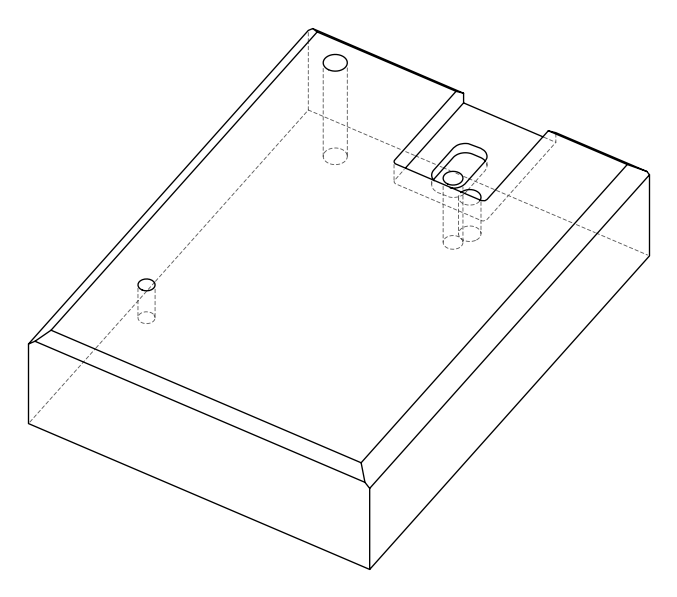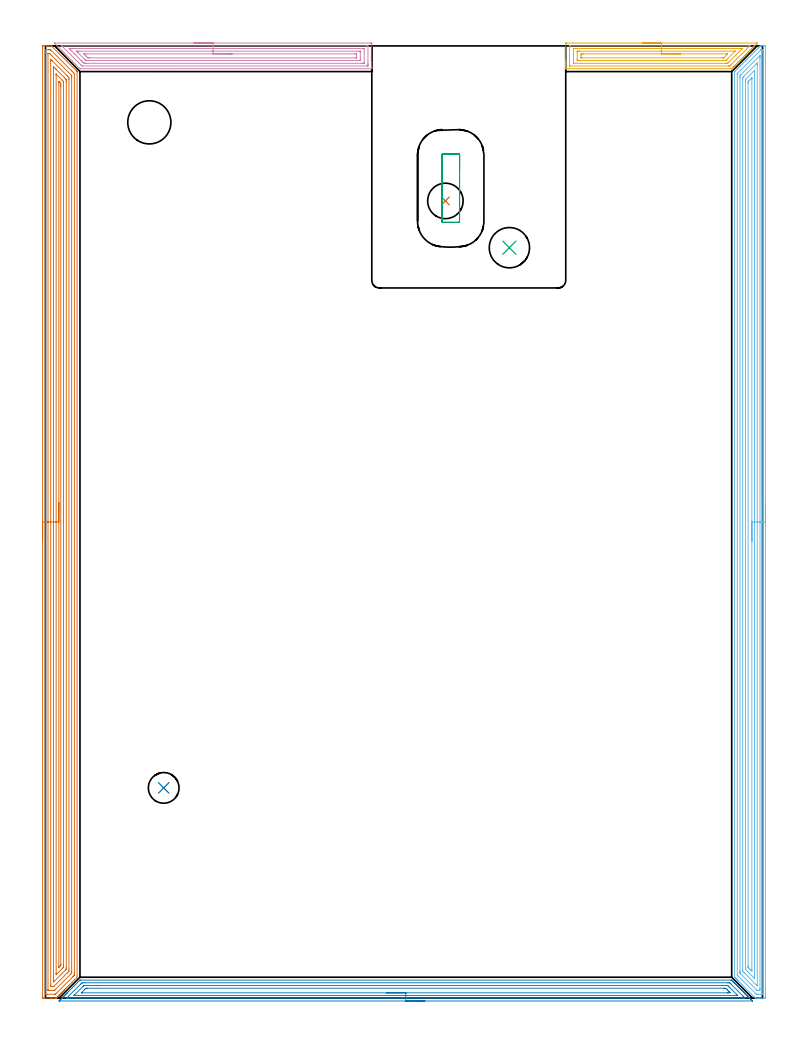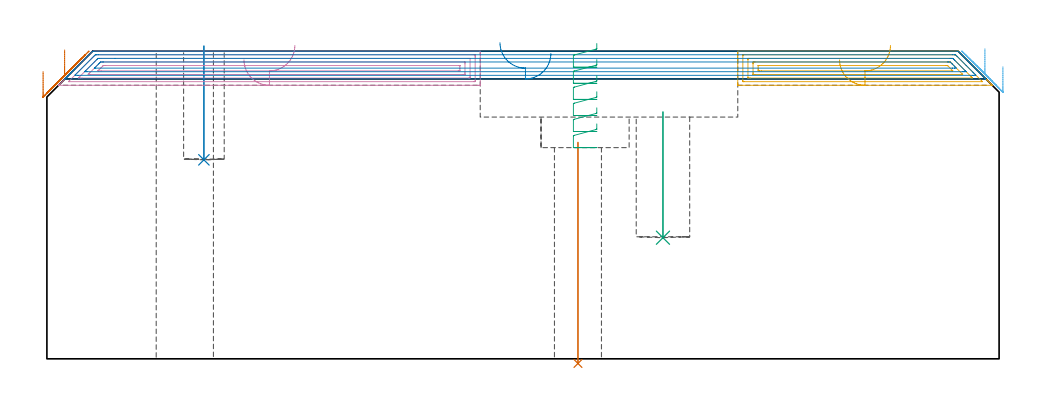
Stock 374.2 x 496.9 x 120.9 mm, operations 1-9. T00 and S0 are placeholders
(PLAN: 15 operations, 10 tool changes, 229 min)
(1 INDEXABLE_INSERT_DRILL_THROUGH_HOLE_FROM_SOLID | STEP1HOLE_1 | NXT0302_008 | 0.36 min | 32420 mm3)
(2 INDEXABLE_INSERT_DRILL_BLIND_HOLE_FROM_SOLID | STEP1POCKET | NXT0302_003 | 0.18 min | 8522 mm3)
(3 INDEXABLE_INSERT_DRILL_BLIND_HOLE_FROM_SOLID_1 | STEP1POCKET_1 | NXT0302_013 | 0.2 min | 25256 mm3)
(4 AREA_MILL | FG_CHAMFER_SURFACE | UGT0205_001 | 6.65 min | 15850 mm3)
(5 AREA_MILL_1 | FG_CHAMFER_SURFACE_1 | UGT0205_001 | 4.02 min | 9820 mm3)
(6 AREA_MILL_2 | FG_CHAMFER_SURFACE_2 | UGT0205_001 | 23.71 min | 63372 mm3)
(7 AREA_MILL_3 | FG_CHAMFER_SURFACE_3 | UGT0205_001 | 27.61 min | 79348 mm3)
(8 AREA_MILL_4 | FG_CHAMFER_SURFACE_4 | UGT0205_001 | 11.51 min | 20636 mm3)
(9 MILL_RECTANGULAR_POCKET | POCKET_RECTANGULAR_STRAIGHT | UGT0201_109 | Follow Part, ap 6.35, ae 75% | 1.96 min | 64312 mm3)
(10 MILL_SLOT | SLOT_PARTIAL_RECTANGULAR | NXT0201_008 | Follow Part, ap 1.5, ae 75% | 151.02 min | 269830 mm3)
(11 SPOT_DRILL | STEP1HOLE | NXT0321_9005460120000 | 0.05 min | 179 mm3)
(12 DRILL_BLIND_HOLE_INTO_CENTER | STEP1HOLE | NXT0301_067 | 0.07 min | 819 mm3)
(13 GUN_DRILL_THROUGH_HOLE | STEP1HOLE | UGT0307_006 | 0.58 min | 6784 mm3)
(14 DRILL_TO_ENLARGE_THROUGH_HOLE | STEP1HOLE | NXT0301_104 | 0.51 min | 10765 mm3)
(15 DRILL_TO_ENLARGE_THROUGH_HOLE_1 | STEP1HOLE | UGT0301_054 | 0.53 min | 29435 mm3)
(TOOL NXT0302_008 | Index. Insert Drill 18.5mm [880-D1850L25-05] | D18.5 PA176 FL93 Z2)
(TOOL NXT0302_003 | Index. Insert Drill 16mm [880-D1600L20-05] | D16 PA176 FL80 Z2)
(TOOL NXT0302_013 | Index. Insert Drill 21mm [880-D2100L25-05] | D21 PA176 FL105 Z2)
(TOOL UGT0205_001 | Chamfer Mill 20 x 3 x 45 deg. | D20 FL50 Z2)
(TOOL UGT0201_109 | End Mill 25.4 mm | D25.4 FL25 Z2)
(TOOL NXT0201_008 | ENDMILL 6mm [2P460-0600-NA 1630] | D6 FL26 Z6)
(TOOL NXT0321_9005460120000 | NC Spot Drill, 142deg, 12mm, Carbide, Uncoated | D12 PA142 FL30 Z2)
(TOOL NXT0301_067 | Carbide Drill 9.6mm [860.1-0960-029A1-MM 2214] | D9.6 PA140 FL47 Z2)
(TOOL UGT0307_006 | Gun Drill 9 mm | D9 PA130 FL24 Z1)
(TOOL NXT0301_104 | Carbide Drill 14mm [860.1-1400-112A1-MM 2214] | D14 PA140 FL123 Z2)
(TOOL UGT0301_054 | Twist Drill 22.5 mm | D22.5 PA118 FL155 Z2)
(OP 1 INDEXABLE_INSERT_DRILL_THROUGH_HOLE_FROM_SOLID)
G17 G21 G94 G90
T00 M6
G54
G17 G0 G90 X208.7 Y416. S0 M3
G43 Z130.9 H1
G94 G81 G98 Z-1.823 F250. R85.
G80
M5
M2
(OP 2 INDEXABLE_INSERT_DRILL_BLIND_HOLE_FROM_SOLID)
G17 G21 G94 G90
T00 M6
G54
G17 G0 G90 X61.7 Y109.7 S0 M3
G43 Z130.9 H1
G94 G81 G98 Z78.2 F250. R122.9
G80
M5
M2
(OP 3 INDEXABLE_INSERT_DRILL_BLIND_HOLE_FROM_SOLID_1)
G17 G21 G94 G90
T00 M6
G54
G17 G0 G90 X242.1 Y391.6 S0 M3
G43 Z130.9 H1
G94 G81 G98 Z47.6 F250. R97.
G80
M5
M2
(OP 4 AREA_MILL)
G17 G21 G94 G90
T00 M6
G54
G17 G0 G90 X77.45 Y498.4 S1061 M3
G43 Z130.9 H0
Z117.5
G94 G1 X77.488 Z116.628 F250.
X77.602 Z115.764
X77.791 Z114.912
X78.053 Z114.08
X78.387 Z113.274
X78.79 Z112.5
X79.259 Z111.764
X79.79 Z111.072
X80.379 Z110.429
X81.022 Z109.84
X81.714 Z109.309
X82.45 Z108.84
X83.224 Z108.437
X84.03 Z108.103
X84.862 Z107.841
X85.714 Z107.652
X86.579 Z107.538
X87.45 Z107.5
X169.676
X170.066 Y498.396 Z107.503
X170.29 Y498.392 Z107.506
X170.3 Y498.164 Z107.734
Y488.159 Z117.735
Y486.739 Z119.157
Y486.389 Z119.506
Y485.688 Z120.212
Y485.399 Z120.501
Y485.024 Z120.867
X170.292 Y485.003 Z120.888
X170.124 Y485. Z120.9
X18.183
X18.005 Y485.004 Z120.889
X17.975 Y485.028 Z120.866
X17.81 Y485.189 Z120.709
X14.162 Y488.838 Z117.062
X4.777 Y498.223 Z107.675
X4.667 Y498.339 Z107.559
X4.619 Y498.392 Z107.505
X4.747 Y498.399 Z107.501
X4.777 Y498.4 Z107.5
X87.45
Y496.986 Z108.914
X167.889 Y496.985 Z108.915
X167.915
X168.29 Y496.971 Z108.929
X168.294 Y496.856 Z109.044
X168.299 Y496.605 Z109.295
X168.3 Y487.752 Z118.148
X168.299 Y487.274 Z118.626
X168.298 Y486.869 Z119.031
X168.29 Y486.46 Z119.44
X168.286 Y486.42 Z119.48
X168.267 Y486.419 Z119.481
X168.214 Y486.416 Z119.484
X168.106 Y486.415 Z119.485
X167.889 Y486.414 Z119.486
X19.498 Y486.415 Z119.485
X19.07 Y486.421 Z119.479
X18.63 Y486.831 Z119.069
X18.179 Y487.274 Z118.626
X17.737 Y487.713 Z118.187
X17.29 Y488.159 Z117.741
X8.799 Y496.651 Z109.249
X8.588 Y496.866 Z109.034
X8.51 Y496.948 Z108.952
X8.485 Y496.976 Z108.924
X8.51 Y496.979 Z108.921
X8.605 Y496.982 Z108.918
X8.799 Y496.985 Z108.915
X8.825 Y496.986 Z108.914
X87.45
Y495.572 Z110.328
X165.768 Y495.571 Z110.329
X166.101 Y495.569 Z110.331
X166.212 Y495.566 Z110.334
X166.29 Y495.562 Z110.338
X166.294 Y495.438 Z110.462
X166.298 Y495.241 Z110.659
X166.3 Y495.044 Z110.856
X166.299 Y487.963 Z117.937
X166.295 Y487.897 Z118.003
X166.29 Y487.846 Z118.054
X166.282 Y487.835 Z118.065
X166.267 Y487.834 Z118.066
X166.101 Y487.831 Z118.069
X165.541 Y487.829 Z118.071
X165.207
X21.312
X20.751 Y487.83 Z118.07
X20.418 Y487.832 Z118.068
X20.089 Y487.835 Z118.065
X19.748 Y488.159 Z117.741
X19.524 Y488.377 Z117.523
X18.855 Y489.044 Z116.856
X18.63 Y489.269 Z116.631
X15.314 Y492.585 Z113.315
X13.268 Y494.631 Z111.269
X12.661 Y495.241 Z110.659
X12.374 Y495.534 Z110.366
X12.355 Y495.565 Z110.335
X12.374 Y495.566 Z110.334
X12.935 Y495.57 Z110.33
X13.268 Y495.571 Z110.329
X13.828
X87.45 Y495.572 Z110.328
Y494.157 Z111.743
X163.62
X164.183 Y494.156 Z111.744
X164.24 Y494.154 Z111.746
X164.279 Y494.151 Z111.749
X164.29 Y494.145 Z111.755
X164.293 Y494.122 Z111.778
X164.298 Y493.909 Z111.991
X164.3 Y493.484 Z112.416
Y489.943 Z115.957
X164.297 Y489.494 Z116.406
X164.292 Y489.276 Z116.624
X164.29 Y489.254 Z116.646
X164.271 Y489.25 Z116.65
X164.212 Y489.246 Z116.654
X164.113 Y489.243 Z116.657
X22.005
X21.312 Y489.247 Z116.653
X21.104 Y489.25 Z116.65
X20.813 Y489.538 Z116.362
X20.514 Y489.834 Z116.066
X16.843 Y493.506 Z112.394
X16.447 Y493.905 Z111.995
X16.255 Y494.103 Z111.797
X16.215 Y494.146 Z111.754
X16.23 Y494.15 Z111.75
X16.288 Y494.153 Z111.747
X16.843 Y494.157 Z111.743
X17.043
X87.45
Y492.743 Z113.157
X161.632
X161.792 Y492.741 Z113.159
X162.11 Y492.736 Z113.164
X162.29 Y492.731 Z113.169
X162.294 Y492.679 Z113.221
X162.296 Y492.585 Z113.315
X162.3 Y491.924 Z113.976
Y491.7 Z114.2
Y490.815 Z115.085
X162.299 Y490.732 Z115.168
X162.298 Y490.691 Z115.209
X162.294 Y490.671 Z115.229
X162.292 Y490.666 Z115.234
X162.269 Y490.664 Z115.236
X161.951 Y490.659 Z115.241
X161.791 Y490.657 Z115.243
X23.099
X22.363 Y490.659 Z115.241
X22.205 Y490.662 Z115.238
X22.157 Y490.664 Z115.236
X22.101 Y490.709 Z115.191
X21.99 Y490.815 Z115.085
X21.312 Y491.487 Z114.413
X21.098 Y491.7 Z114.2
X20.418 Y492.38 Z113.52
X20.214 Y492.585 Z113.315
X20.147 Y492.654 Z113.246
X20.097 Y492.709 Z113.191
X20.075 Y492.735 Z113.165
X20.1 Y492.737 Z113.163
X20.26 Y492.741 Z113.159
X21.312 Y492.743 Z113.157
X87.45
X88.322 Z113.195
X89.187 Z113.309
X90.038 Z113.498
X90.87 Z113.76
X91.676 Z114.094
X92.45 Z114.497
X93.186 Z114.965
X93.878 Z115.496
X94.521 Z116.086
X95.111 Z116.729
X95.642 Z117.421
X96.11 Z118.157
X96.513 Z118.931
X96.847 Z119.737
X97.109 Z120.569
X97.298 Z121.42
X97.412 Z122.285
X97.45 Z123.157
G0 Z130.9
M5
M2
(OP 5 AREA_MILL_1)
G17 G21 G94 G90
T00 M6
G54
G17 G0 G90 X311.5 Y498.4 S1061 M3
G43 Z130.9 H0
Z117.5
G94 G1 X311.538 Z116.628 F250.
X311.652 Z115.764
X311.841 Z114.912
X312.103 Z114.08
X312.437 Z113.274
X312.84 Z112.5
X313.309 Z111.764
X313.84 Z111.072
X314.429 Z110.429
X315.072 Z109.84
X315.764 Z109.308
X316.5 Z108.84
X317.274 Z108.437
X318.08 Z108.103
X318.912 Z107.841
X319.764 Z107.652
X320.628 Z107.538
X321.5 Z107.5
X371.26
X371.484 Y498.396 Z107.503
X371.433 Y498.339 Z107.56
X371.219 Y498.119 Z107.781
X370.998 Y497.896 Z108.
X370.344 Y497.244 Z108.656
X370.113 Y497.011 Z108.885
X369.475 Y496.375 Z109.525
X369.438 Y496.338 Z109.562
X369.228 Y496.126 Z109.77
X368.605 Y495.505 Z110.395
X368.547 Y495.447 Z110.452
X368.343 Y495.241 Z110.655
X367.736 Y494.636 Z111.264
X367.657 Y494.556 Z111.342
X367.457 Y494.356 Z111.54
X366.866 Y493.766 Z112.134
X366.767 Y493.666 Z112.233
X366.572 Y493.47 Z112.426
X365.996 Y492.896 Z113.003
X365.876 Y492.775 Z113.123
X365.687 Y492.585 Z113.311
X365.127 Y492.027 Z113.873
X364.986 Y491.885 Z114.014
X364.802 Y491.7 Z114.196
X364.257 Y491.157 Z114.743
X363.917 Y490.815 Z115.081
X363.387 Y490.287 Z115.613
X363.031 Y489.93 Z115.967
X362.517 Y489.417 Z116.482
X362.146 Y489.044 Z116.852
X361.648 Y488.548 Z117.352
X361.261 Y488.159 Z117.737
X360.778 Y487.678 Z118.222
X360.376 Y487.274 Z118.622
X359.908 Y486.808 Z119.092
X359.491 Y486.389 Z119.508
X359.346 Y486.245 Z119.654
X359.054 Y485.954 Z119.946
X358.605 Y485.504 Z120.393
X358.102 Y485.002 Z120.897
X358.099
X358.087 Y485. Z120.9
X271.633
X271.509 Y485.003 Z120.888
X271.507 Y485.017 Z120.874
X271.5 Y485.3 Z120.599
Y486.031 Z119.868
Y486.746 Z119.153
Y487.274 Z118.622
Y487.538 Z118.359
Y488.159 Z117.738
Y488.423 Z117.474
Y489.044 Z116.85
Y489.464 Z116.431
Y497.586 Z108.311
X271.503 Y497.896 Z108.001
X271.508 Y498.391 Z107.506
X271.577 Y498.394 Z107.503
X272.078 Y498.4 Z107.5
X321.5
Y496.986 Z108.914
X367.386 Y496.985 Z108.915
X367.544 Y496.981 Z108.919
X367.61 Y496.979 Z108.921
X367.605 Y496.967 Z108.933
X367.584 Y496.941 Z108.959
X367.51 Y496.862 Z109.038
X367.436 Y496.786 Z109.114
X367.36 Y496.71 Z109.19
X357.565 Y486.915 Z118.985
X357.298 Y486.654 Z119.246
X357.085 Y486.447 Z119.453
X357.048 Y486.421 Z119.479
X356.998 Y486.419 Z119.481
X356.891 Y486.416 Z119.484
X356.674 Y486.414 Z119.486
X356.649
X273.833
X273.641 Y486.418 Z119.482
X273.545 Y486.421 Z119.479
X273.509 Y486.425 Z119.475
X273.507 Y486.455 Z119.445
X273.504 Y486.534 Z119.366
X273.5 Y486.745 Z119.155
X273.501 Y496.482 Z109.418
X273.506 Y496.839 Z109.061
X273.51 Y496.941 Z108.959
X273.517 Y496.98 Z108.92
X273.536 Y496.981 Z108.919
X273.643 Y496.983 Z108.917
X273.859 Y496.986 Z108.914
X273.884
X321.5
Y495.572 Z110.328
X362.908 Y495.571 Z110.329
X363.466
X363.573 Y495.569 Z110.331
X363.645 Y495.565 Z110.335
X363.746 Y495.556 Z110.344
X363.675 Y495.479 Z110.421
X363.618 Y495.42 Z110.48
X363.441 Y495.241 Z110.659
X363.175 Y494.975 Z110.925
X356.517 Y488.316 Z117.584
X356.358 Y488.159 Z117.741
X356.068 Y487.877 Z118.023
X356.026 Y487.838 Z118.062
X355.95 Y487.835 Z118.065
X355.784 Y487.832 Z118.068
X355.226 Y487.829 Z118.071
X354.893
X275.972
X275.64 Y487.831 Z118.069
X275.53 Y487.833 Z118.067
X275.518 Y487.835 Z118.065
X275.51 Y487.855 Z118.045
X275.505 Y487.928 Z117.972
X275.502 Y488.02 Z117.88
X275.5 Y488.159 Z117.741
Y488.298 Z117.602
X275.501 Y495.379 Z110.521
X275.507 Y495.519 Z110.381
X275.51 Y495.556 Z110.344
X275.52 Y495.565 Z110.335
X275.557 Y495.567 Z110.333
X275.64 Y495.569 Z110.331
X276.198 Y495.571 Z110.329
X276.53 Y495.572 Z110.328
X321.5
Y494.157 Z111.743
X359.545
X359.825 Y494.155 Z111.745
X359.868 Y494.153 Z111.747
X359.887 Y494.151 Z111.749
X359.886 Y494.146 Z111.754
X359.838 Y494.091 Z111.809
X359.78 Y494.03 Z111.87
X359.727 Y493.976 Z111.924
X355.681 Y489.93 Z115.97
X355.287 Y489.538 Z116.362
X355.153 Y489.408 Z116.492
X355.044 Y489.305 Z116.595
X354.975 Y489.25 Z116.65
X354.893 Y489.247 Z116.653
X354.692 Y489.245 Z116.655
X354.003 Y489.243 Z116.657
X353.803
X278.311
X278.111 Y489.244 Z116.656
X277.573 Y489.248 Z116.652
X277.516 Y489.249 Z116.651
X277.51 Y489.324 Z116.576
X277.505 Y489.499 Z116.401
X277.5 Y489.851 Z116.049
Y489.93 Z115.97
Y493.47 Z112.43
X277.501 Y493.874 Z112.026
X277.503 Y494.075 Z111.825
X277.506 Y494.125 Z111.775
X277.509 Y494.146 Z111.754
X277.524 Y494.15 Z111.75
X277.624 Y494.153 Z111.747
X278.311 Y494.157 Z111.743
X278.511
X321.5
Y492.743 Z113.157
X355.625
X355.784 Y492.741 Z113.159
X355.942 Y492.736 Z113.164
X356.022 Y492.732 Z113.168
X355.936 Y492.638 Z113.262
X355.886 Y492.585 Z113.315
X354.06 Y490.758 Z115.142
X354.003 Y490.705 Z115.195
X353.952 Y490.664 Z115.236
X353.911 Y490.661 Z115.239
X353.82 Y490.659 Z115.241
X353.637 Y490.657 Z115.243
X353.271
X279.933
X279.616 Y490.661 Z115.239
X279.527 Y490.664 Z115.236
X279.509 Y490.67 Z115.23
X279.506 Y490.68 Z115.22
X279.502 Y490.731 Z115.169
X279.5 Y491.7 Z114.2
X279.501 Y492.288 Z113.612
X279.506 Y492.585 Z113.315
X279.51 Y492.726 Z113.174
X279.775 Y492.737 Z113.163
X279.935 Y492.742 Z113.158
X280.092 Y492.743 Z113.157
X280.824
X321.5
X322.372 Z113.195
X323.237 Z113.309
X324.088 Z113.498
X324.92 Z113.76
X325.726 Z114.094
X326.5 Z114.497
X327.236 Z114.965
X327.928 Z115.496
X328.571 Z116.086
X329.161 Z116.729
X329.692 Z117.421
X330.16 Z118.157
X330.563 Z118.931
X330.897 Z119.737
X331.159 Z120.569
X331.348 Z121.42
X331.462 Z122.285
X331.5 Z123.157
G0 Z130.9
M5
M2
(OP 6 AREA_MILL_2)
G17 G21 G94 G90
T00 M6
G54
G17 G0 G90 X375.7 Y258.45 S1061 M3
G43 Z130.9 H0
Z114.8
G94 G1 Y258.412 Z113.928 F250.
Y258.298 Z113.064
Y258.109 Z112.212
Y257.847 Z111.38
Y257.513 Z110.574
Y257.11 Z109.8
Y256.642 Z109.064
Y256.11 Z108.372
Y255.521 Z107.729
Y254.878 Z107.14
Y254.186 Z106.609
Y253.45 Z106.14
Y252.676 Z105.737
Y251.87 Z105.403
Y251.038 Z105.141
Y250.187 Z104.952
Y249.322 Z104.838
Y248.45 Z104.8
Y0.986
X375.699 Y0.614 Z104.801
X375.693 Y0.099 Z104.803
X375.691 Y0.008 Z104.805
X375.182 Y0. Z105.313
X373.41 Z107.084
X372.857 Z107.639
X372.524 Z107.972
X371.971 Z108.525
X371.638 Z108.857
X370.544 Z109.955
X370.53 Y0.001 Z109.968
X370.507 Y0.005 Z109.991
X370.48 Y0.019 Z110.018
X370.309 Y0.19 Z110.188
X370.182 Y0.317 Z110.316
X369.927 Y0.573 Z110.573
X361.639 Y8.861 Z118.86
X361.594 Y8.904 Z118.903
X361.549 Y8.95 Z118.95
X361.346 Y9.154 Z119.153
X361.299 Y9.2 Z119.198
X361.252 Y9.248 Z119.247
X361.053 Y9.447 Z119.446
X361.004 Y9.495 Z119.493
X360.954 Y9.545 Z119.545
X360.759 Y9.74 Z119.739
X360.708 Y9.79 Z119.789
X360.656 Y9.843 Z119.843
X360.466 Y10.033 Z120.033
X360.413 Y10.086 Z120.084
X360.359 Y10.141 Z120.14
X360.173 Y10.326 Z120.326
X360.118 Y10.381 Z120.379
X360.06 Y10.439 Z120.437
X359.904 Y10.596 Z120.595
X359.681 Y10.821 Z120.817
X359.606 Y10.899 Z120.892
X359.6 Y11.332 Z120.9
Y483.336
X359.603 Y483.495 Z120.889
X359.633 Y483.536 Z120.861
X359.882 Y483.782 Z120.618
X359.937 Y483.837 Z120.563
X360.561 Y484.462 Z119.936
X360.803 Y484.703 Z119.697
X361.447 Y485.349 Z119.049
X361.668 Y485.568 Z118.832
X362.333 Y486.235 Z118.163
X362.535 Y486.435 Z117.965
X362.561 Y486.461 Z117.939
X363.219 Y487.121 Z117.277
X363.401 Y487.301 Z117.099
X363.454 Y487.354 Z117.046
X364.105 Y488.007 Z116.391
X364.267 Y488.167 Z116.233
X364.348 Y488.248 Z116.152
X364.991 Y488.893 Z115.506
X365.133 Y489.033 Z115.367
X365.241 Y489.141 Z115.259
X365.435 Y489.336 Z115.063
X365.537 Y489.438 Z114.96
X365.878 Y489.779 Z114.62
X365.999 Y489.899 Z114.501
X366.134 Y490.034 Z114.366
X366.321 Y490.222 Z114.177
X366.43 Y490.331 Z114.067
X367.027 Y490.927 Z113.473
X367.207 Y491.108 Z113.29
X367.323 Y491.225 Z113.174
X367.92 Y491.82 Z112.58
X368.093 Y491.994 Z112.404
X368.813 Y492.713 Z111.686
X368.979 Y492.881 Z111.518
X369.706 Y493.606 Z110.793
X369.865 Y493.767 Z110.631
X370.599 Y494.499 Z109.9
X370.752 Y494.653 Z109.745
X371.194 Y495.094 Z109.306
X371.492 Y495.392 Z109.007
X371.638 Y495.539 Z108.859
X372.06 Y495.96 Z108.439
X372.081 Y495.981 Z108.419
X372.385 Y496.285 Z108.114
X372.524 Y496.426 Z107.972
X372.982 Y496.881 Z107.518
X373.009 Y496.9 Z107.49
X373.41 Z107.089
X373.467 Z107.032
X374.296 Z106.199
X375.515 Z104.982
X375.691 Y496.898 Z104.805
X375.7 Y496.471 Z104.8
Y248.45
X374.286 Z106.214
Y2.411
X374.284 Y2.18 Z106.216
X374.282 Y2.07 Z106.218
X374.279 Y2.023 Z106.221
X374.205 Y2.01 Z106.295
X373.806 Y2.002 Z106.694
X372.035 Y2. Z108.465
X371.638 Y2.001 Z108.862
X371.146 Y2.003 Z109.354
X370.953 Y2.01 Z109.547
X370.752 Y2.203 Z109.748
X370.55 Y2.401 Z109.95
X361.618 Y11.332 Z118.882
X361.343 Y11.61 Z119.157
X361.158 Y11.8 Z119.342
X361.021 Y11.944 Z119.479
X361.014 Y12.225 Z119.486
Y481.996
X361.019 Y482.436 Z119.481
X361.021 Y482.46 Z119.479
X361.034 Y482.478 Z119.466
X361.066 Y482.514 Z119.434
X361.124 Y482.574 Z119.376
X361.22 Y482.671 Z119.28
X373.049 Y494.499 Z107.451
X373.232 Y494.679 Z107.268
X373.41 Y494.849 Z107.09
X373.461 Y494.89 Z107.039
X373.51 Y494.894 Z106.99
X373.623 Y494.898 Z106.877
X373.899 Y494.9 Z106.601
X374.15 Y494.898 Z106.35
X374.257 Y494.893 Z106.243
X374.275 Y494.89 Z106.225
X374.279 Y494.877 Z106.221
X374.283 Y494.827 Z106.217
X374.285 Y494.722 Z106.215
X374.286 Y248.45 Z106.214
X372.872 Z107.628
X372.871 Y5.08 Z107.629
X372.87 Y4.731 Z107.63
X372.866 Y4.187 Z107.634
X372.864 Y4.021 Z107.636
X372.703 Y4.007 Z107.797
X372.524 Y4.003 Z107.976
X371.823 Y4. Z108.677
X371.638 Y4.002 Z108.862
X371.453 Y4.007 Z109.047
X371.401 Y4.01 Z109.099
X371.375 Y4.032 Z109.125
X371.32 Y4.082 Z109.18
X371.213 Y4.187 Z109.287
X362.776 Y12.624 Z117.724
X362.531 Y12.872 Z117.969
X362.471 Y12.936 Z118.029
X362.443 Y12.968 Z118.057
X362.435 Y13.003 Z118.065
X362.433 Y13.118 Z118.067
X362.43 Y13.467 Z118.07
X362.429 Y14.011 Z118.071
X362.428 Y14.361 Z118.072
X362.429 Y480.21 Z118.071
X362.431 Y480.558 Z118.069
X362.436 Y481.103 Z118.064
X362.446 Y481.435 Z118.054
X362.776 Y481.774 Z117.724
X362.885 Y481.886 Z117.615
X372.821 Y491.82 Z107.679
X372.84 Y491.835 Z107.66
X372.853 Y491.843 Z107.647
X372.865 Y491.82 Z107.635
X372.869 Y491.61 Z107.631
X372.87 Y491.471 Z107.63
X372.871 Y490.927 Z107.629
X372.872 Y490.577 Z107.628
Y248.45
X371.457 Z109.043
Y6.612
X371.455 Y6.486 Z109.045
X371.452 Y6.423 Z109.048
X371.451 Y6.41 Z109.049
X371.432 Y6.427 Z109.068
X370.983 Y6.866 Z109.517
X364.731 Y13.118 Z115.769
X364.548 Y13.302 Z115.952
X363.85 Y14.011 Z116.65
X363.844 Y14.721 Z116.656
X363.843 Y14.904 Z116.657
Y479.317
X363.844 Y480.026 Z116.656
X363.846 Y480.21 Z116.654
X363.85 Y480.382 Z116.65
X363.96 Y480.501 Z116.54
X364.108 Y480.654 Z116.392
X364.548 Y481.1 Z115.952
X371.222 Y487.773 Z109.278
X371.294 Y487.843 Z109.206
X371.377 Y487.922 Z109.123
X371.443 Y487.983 Z109.057
X371.45 Y487.888 Z109.05
X371.456 Y487.538 Z109.045
X371.457 Y487.354 Z109.043
Y486.779
Y248.45
X370.043 Z110.457
X370.042 Y11.153 Z110.458
X370.038 Y10.439 Z110.462
X370.036 Y10.267 Z110.464
X369.865 Y10.433 Z110.635
X366.321 Y13.977 Z114.179
X365.435 Y14.866 Z115.065
X365.4 Y14.904 Z115.1
X365.264 Y15.076 Z115.236
X365.258 Y15.797 Z115.242
X365.257 Y15.976 Z115.243
Y478.423
X365.258 Y478.602 Z115.242
X365.264 Y479.317 Z115.236
X365.266 Y479.356 Z115.234
X365.291 Y479.386 Z115.209
X365.327 Y479.425 Z115.173
X365.435 Y479.536 Z115.065
X369.865 Y483.967 Z110.635
X369.958 Y484.057 Z110.542
X370.02 Y484.113 Z110.48
X370.036 Y484.126 Z110.464
X370.038 Y484.121 Z110.462
X370.04 Y484.08 Z110.46
X370.042 Y483.961 Z110.458
X370.043 Y248.45 Z110.457
X368.629 Z111.871
Y14.904
X368.627 Y14.366 Z111.873
X368.624 Y14.185 Z111.876
X368.622 Y14.137 Z111.878
X368.503 Y14.251 Z111.997
X368.34 Y14.41 Z112.16
X368.093 Y14.655 Z112.407
X367.843 Y14.904 Z112.657
X367.207 Y15.541 Z113.293
X366.953 Y15.797 Z113.547
X366.695 Y16.065 Z113.805
X366.678 Y16.104 Z113.822
X366.675 Y16.135 Z113.825
X366.672 Y16.202 Z113.828
X366.671 Y16.337 Z113.829
Y16.69
X366.672 Y477.53 Z113.828
X366.674 Y478.067 Z113.826
X366.678 Y478.246 Z113.822
X366.687 Y478.327 Z113.813
X366.775 Y478.423 Z113.725
X366.99 Y478.642 Z113.51
X367.207 Y478.859 Z113.293
X368.558 Y480.21 Z111.942
X368.581 Y480.23 Z111.919
X368.59 Y480.235 Z111.91
X368.622 Y480.245 Z111.878
X368.624 Y480.21 Z111.876
X368.627 Y479.94 Z111.873
X368.629 Y479.67 Z111.871
Y479.317
Y248.45
Y247.578 Z111.909
Y246.714 Z112.023
Y245.862 Z112.212
Y245.03 Z112.474
Y244.224 Z112.808
Y243.45 Z113.211
Y242.714 Z113.68
Y242.022 Z114.211
Y241.379 Z114.8
Y240.79 Z115.443
Y240.259 Z116.135
Y239.79 Z116.871
Y239.387 Z117.645
Y239.053 Z118.451
Y238.791 Z119.283
Y238.602 Z120.135
Y238.488 Z121.
Y238.45 Z121.871
G0 Z130.9
M5
M2
(OP 7 AREA_MILL_3)
G17 G21 G94 G90
T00 M6
G54
G17 G0 G90 X-1.5 Y238.45 S1061 M3
G43 Z130.9 H0
Z112.9
G94 G1 Y238.488 Z112.028 F250.
Y238.602 Z111.164
Y238.791 Z110.312
Y239.053 Z109.48
Y239.387 Z108.674
Y239.79 Z107.9
Y240.258 Z107.164
Y240.79 Z106.472
Y241.379 Z105.829
Y242.022 Z105.24
Y242.714 Z104.708
Y243.45 Z104.24
Y244.224 Z103.837
Y245.03 Z103.503
Y245.862 Z103.241
Y246.714 Z103.052
Y247.578 Z102.938
Y248.45 Z102.9
Y495.951
X-1.499 Y496.285 Z102.901
X-1.493 Y496.837 Z102.903
X-1.491 Y496.892 Z102.905
X-0.944 Y496.9 Z103.451
X-0.667 Z103.728
X-0.056 Z104.339
X0.499 Z104.896
X0.833 Z105.229
X1.388 Z105.784
X1.722 Z106.117
X3.027 Z107.426
X3.056 Y496.899 Z107.454
X3.093 Y496.896 Z107.49
X3.117 Y496.881 Z107.515
X3.25 Y496.751 Z107.649
X16.016 Y483.984 Z120.416
X16.219 Y483.782 Z120.617
X16.389 Y483.614 Z120.783
X16.446 Y483.553 Z120.842
X16.497 Y483.495 Z120.889
X16.5 Y483.336 Z120.9
X16.501 Y10.9 Z120.899
X15.146 Y9.546 Z119.545
X13.806 Y8.206 Z118.205
X12.467 Y6.866 Z116.866
X11.574 Y5.973 Z115.973
X10.68 Y5.08 Z115.08
X9.787 Y4.187 Z114.186
X9.722 Y4.121 Z114.119
X9.658 Y4.057 Z114.057
X9.49 Y3.889 Z113.889
X9.426 Y3.824 Z113.822
X9.363 Y3.762 Z113.762
X9.192 Y3.592 Z113.591
X9.13 Y3.528 Z113.526
X9.068 Y3.467 Z113.467
X8.894 Y3.294 Z113.293
X8.833 Y3.232 Z113.23
X8.773 Y3.172 Z113.172
X8.597 Y2.996 Z112.996
X8.537 Y2.936 Z112.934
X8.478 Y2.878 Z112.877
X8.299 Y2.698 Z112.698
X8.241 Y2.639 Z112.637
X8.183 Y2.583 Z112.582
X8.001 Y2.401 Z112.4
X7.944 Y2.343 Z112.341
X7.888 Y2.288 Z112.287
X7.703 Y2.103 Z112.102
X7.648 Y2.047 Z112.045
X7.593 Y1.993 Z111.992
X7.406 Y1.805 Z111.805
X7.352 Y1.75 Z111.749
X7.298 Y1.698 Z111.697
X7.108 Y1.508 Z111.507
X7.056 Y1.454 Z111.452
X7.004 Y1.403 Z111.402
X6.81 Y1.21 Z111.209
X6.759 Y1.158 Z111.156
X6.709 Y1.108 Z111.108
X6.513 Y0.912 Z110.912
X6.463 Y0.862 Z110.86
X6.414 Y0.813 Z110.813
X6.215 Y0.615 Z110.614
X6.167 Y0.565 Z110.564
X6.026 Y0.426 Z110.425
X5.917 Y0.317 Z110.317
X5.722 Y0.121 Z110.12
X5.618 Y0.019 Z110.016
X5.593 Y0.001 Z109.989
X5.221 Y0. Z109.62
X4.389 Z108.784
X3.166 Z107.562
X2.611 Z107.005
X-0.944 Y0.001 Z103.452
X-1.171 Y0.003 Z103.226
X-1.491 Y0.008 Z102.906
X-1.493 Y0.063 Z102.904
X-1.498 Y0.615 Z102.902
X-1.5 Y1.173 Z102.9
Y248.45
X-0.086 Z104.314
Y493.606
X-0.085 Y494.499 Z104.315
X-0.084 Y494.528 Z104.316
X-0.056 Y494.89 Z104.344
X0.436 Y494.898 Z104.836
X1.722 Y494.9 Z106.122
X2.214 Y494.898 Z106.614
X2.611 Y494.89 Z107.011
X2.663 Y494.875 Z107.063
X2.719 Y494.826 Z107.119
X2.83 Y494.719 Z107.23
X13.768 Y483.782 Z118.168
X14.167 Y483.384 Z118.567
X14.659 Y482.889 Z119.059
X15.056 Y482.483 Z119.456
X15.084 Y481.996 Z119.484
X15.085 Y481.966 Z119.485
X15.086 Y13.118 Z119.486
X15.085 Y12.225 Z119.485
X15.083 Y12.197 Z119.483
X15.056 Y11.917 Z119.456
X14.767 Y11.621 Z119.167
X14.482 Y11.332 Z118.882
X14.324 Y11.174 Z118.724
X5.414 Y2.264 Z109.814
X5.278 Y2.131 Z109.678
X5.152 Y2.014 Z109.552
X5.033 Y2.008 Z109.433
X4.787 Y2.001 Z109.187
X0.833 Y2. Z105.233
X0.341 Y2.002 Z104.741
X-0.056 Y2.01 Z104.344
X-0.084 Y2.401 Z104.316
X-0.085 Y2.43 Z104.315
X-0.086 Y248.45 Z104.314
X1.328 Z105.728
X1.329 Y492.812 Z105.729
X1.33 Y492.861 Z105.73
X1.332 Y492.884 Z105.732
X1.334 Y492.889 Z105.734
X1.351 Y492.892 Z105.751
X1.538 Y492.898 Z105.938
X1.722 Y492.896 Z106.122
X1.908 Y492.89 Z106.308
X2.219 Y492.87 Z106.619
X2.384 Y492.713 Z106.784
X2.611 Y492.489 Z107.011
X3.281 Y491.82 Z107.681
X13.104 Y481.996 Z117.504
X13.278 Y481.82 Z117.678
X13.632 Y481.456 Z118.032
X13.665 Y481.406 Z118.065
X13.667 Y481.34 Z118.067
X13.67 Y481.235 Z118.07
X13.671 Y481.103 Z118.071
Y480.707
Y13.616
X13.669 Y13.118 Z118.069
X13.666 Y13.02 Z118.066
X13.664 Y12.975 Z118.064
X13.635 Y12.943 Z118.035
X13.546 Y12.849 Z117.946
X13.278 Y12.577 Z117.678
X13.102 Y12.401 Z117.502
X5.083 Y4.383 Z109.483
X4.885 Y4.187 Z109.285
X4.719 Y4.03 Z109.119
X4.566 Y4.009 Z108.966
X4.389 Y4.005 Z108.789
X3.686 Y4. Z108.086
X3.5 Z107.9
X1.908 Z106.308
X1.722 Y4.001 Z106.122
X1.536 Y4.005 Z105.936
X1.413 Y4.01 Z105.813
X1.335 Y4.017 Z105.735
X1.333 Y4.056 Z105.733
X1.331 Y4.187 Z105.731
X1.329 Y4.582 Z105.729
X1.328 Y248.45 Z105.728
X2.743 Z107.143
Y489.008
X2.744 Y489.141 Z107.144
X2.75 Y489.895 Z107.15
X3.5 Y489.152 Z107.9
X11.5 Y481.151 Z115.9
X11.547 Y481.103 Z115.947
X12.25 Y480.349 Z116.65
X12.252 Y480.21 Z116.652
X12.257 Y479.449 Z116.657
Y14.904
X12.253 Y14.148 Z116.653
X12.25 Y14.011 Z116.65
X11.435 Y13.183 Z115.835
X4.752 Y6.501 Z109.152
X4.389 Y6.14 Z108.789
X4.304 Y6.059 Z108.704
X4.251 Y6.011 Z108.651
X4.146 Y6.007 Z108.546
X3.931 Y6.003 Z108.331
X3.5 Y6. Z107.9
X3.473 Z107.873
X3.059 Y6.002 Z107.459
X2.852 Y6.006 Z107.252
X2.755 Y6.01 Z107.155
X2.75 Y6.078 Z107.15
X2.743 Y6.733 Z107.143
Y6.866
Y248.45
X4.157 Z108.557
Y484.908
X4.158 Y485.568 Z108.558
X4.16 Y485.798 Z108.56
X4.164 Y486.016 Z108.564
X4.389 Y485.803 Z108.789
X4.631 Y485.568 Z109.031
X5.278 Y484.924 Z109.678
X5.527 Y484.675 Z109.927
X9.992 Y480.21 Z114.392
X10.611 Y479.587 Z115.011
X10.744 Y479.448 Z115.144
X10.808 Y479.378 Z115.208
X10.836 Y479.345 Z115.236
X10.837 Y479.317 Z115.237
X10.841 Y479.086 Z115.241
X10.843 Y478.423 Z115.243
Y478.19
Y15.797
X10.842 Y15.565 Z115.242
X10.839 Y15.234 Z115.239
X10.836 Y15.071 Z115.236
X10.826 Y15.036 Z115.226
X10.792 Y14.998 Z115.192
X10.705 Y14.904 Z115.105
X4.454 Y8.652 Z108.854
X4.42 Y8.621 Z108.82
X4.389 Y8.596 Z108.789
X4.164 Y8.435 Z108.564
X4.16 Y8.652 Z108.56
X4.158 Y8.884 Z108.558
X4.157 Y9.546 Z108.557
Y9.779
Y248.45
X5.571 Z109.971
X5.572 Y481.996 Z109.972
X5.574 Y482.103 Z109.974
X5.576 Y482.155 Z109.976
X5.578 Y482.163 Z109.978
X5.59 Y482.152 Z109.99
X5.755 Y481.996 Z110.155
X8.436 Y479.317 Z112.836
X8.833 Y478.918 Z113.233
X9.325 Y478.423 Z113.725
X9.396 Y478.345 Z113.796
X9.422 Y478.307 Z113.822
X9.424 Y478.273 Z113.824
X9.426 Y478.124 Z113.826
X9.428 Y477.826 Z113.828
X9.429 Y477.53 Z113.829
X9.428 Y16.986 Z113.828
X9.427 Y16.69 Z113.827
X9.423 Y16.098 Z113.823
X9.144 Y15.797 Z113.544
X8.99 Y15.64 Z113.39
X8.833 Y15.481 Z113.233
X5.577 Y12.225 Z109.977
X5.575 Z109.975
X5.574 Y12.235 Z109.974
X5.571 Y12.823 Z109.971
Y13.118
Y248.45
X6.985 Z111.385
X6.986 Y477.813 Z111.386
X6.988 Y478.096 Z111.388
X6.992 Y478.283 Z111.392
X6.994 Y478.303 Z111.394
X6.995 Y478.304 Z111.395
X7.007 Y478.293 Z111.407
X7.056 Y478.247 Z111.456
X7.768 Y477.53 Z112.168
X7.944 Y477.346 Z112.344
X8.008 Y476.637 Z112.408
X8.011 Y476.571 Z112.411
X8.014 Y475.744 Z112.414
X8.015 Y475.674 Z112.415
X8.014 Y17.513 Z112.414
X8.013 Y17.442 Z112.413
X8.008 Y17.302 Z112.408
X7.998 Y17.107 Z112.398
X7.944 Y17.049 Z112.344
X7.768 Y16.867 Z112.168
X7.593 Y16.69 Z111.993
X7.323 Y16.421 Z111.723
X7.056 Y16.156 Z111.456
X7.016 Y16.119 Z111.416
X7. Y16.107 Z111.4
X6.992 Y16.197 Z111.392
X6.987 Y16.479 Z111.387
X6.986 Y16.62 Z111.386
X6.985 Y248.45 Z111.385
Y249.322 Z111.423
Y250.186 Z111.537
Y251.038 Z111.726
Y251.87 Z111.988
Y252.676 Z112.322
Y253.45 Z112.725
Y254.186 Z113.194
Y254.878 Z113.725
Y255.521 Z114.314
Y256.11 Z114.957
Y256.642 Z115.65
Y257.11 Z116.385
Y257.513 Z117.159
Y257.847 Z117.965
Y258.109 Z118.797
Y258.298 Z119.649
Y258.412 Z120.514
Y258.45 Z121.385
G0 Z130.9
M5
M2
(OP 8 AREA_MILL_4)
G17 G21 G94 G90
T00 M6
G54
G17 G0 G90 X198.05 Y-1.5 S1061 M3
G43 Z130.9 H0
Z120.
G94 G1 X198.012 Z119.128 F250.
X197.898 Z118.264
X197.709 Z117.412
X197.447 Z116.58
X197.113 Z115.774
X196.71 Z115.
X196.242 Z114.264
X195.711 Z113.572
X195.121 Z112.929
X194.478 Z112.34
X193.786 Z111.808
X193.05 Z111.34
X192.276 Z110.937
X191.47 Z110.603
X190.638 Z110.341
X189.787 Z110.152
X188.922 Z110.038
X188.05 Z110.
X7.335
X7.115 Y-1.496 Z110.001
X7.113 Y-1.495 Z110.003
X7.115 Y-1.484 Z110.014
X7.51 Y-1.09 Z110.41
X7.658 Y-0.94 Z110.556
X7.71 Y-0.89 Z110.609
X7.904 Y-0.696 Z110.803
X7.955 Y-0.644 Z110.853
X8.008 Y-0.592 Z110.907
X8.199 Y-0.401 Z111.098
X8.251 Y-0.348 Z111.149
X8.305 Y-0.294 Z111.205
X8.494 Y-0.105 Z111.394
X8.547 Y-0.051 Z111.446
X8.603 Y0.003 Z111.502
X8.789 Y0.19 Z111.689
X8.844 Y0.245 Z111.742
X8.9 Y0.301 Z111.8
X9.085 Y0.485 Z111.984
X9.14 Y0.541 Z112.038
X9.198 Y0.598 Z112.097
X9.38 Y0.78 Z112.279
X9.436 Y0.838 Z112.335
X9.496 Y0.896 Z112.395
X9.675 Y1.075 Z112.574
X9.733 Y1.134 Z112.631
X9.793 Y1.194 Z112.693
X9.97 Y1.371 Z112.87
X10.029 Y1.431 Z112.927
X10.091 Y1.491 Z112.99
X10.265 Y1.666 Z113.165
X10.325 Y1.727 Z113.224
X10.388 Y1.789 Z113.288
X10.561 Y1.961 Z113.46
X10.622 Y2.023 Z113.52
X10.686 Y2.086 Z113.585
X10.856 Y2.256 Z113.755
X10.918 Y2.32 Z113.816
X10.984 Y2.384 Z113.883
X11.151 Y2.551 Z114.05
X11.215 Y2.616 Z114.113
X11.281 Y2.682 Z114.181
X12.174 Y3.574 Z115.073
X13.067 Y4.467 Z115.966
X13.959 Y5.36 Z116.859
X14.852 Y6.253 Z117.752
X15.745 Y7.145 Z118.645
X16.638 Y8.038 Z119.537
X17.884 Y9.285 Z120.783
X17.911 Y9.312 Z120.808
X18.005 Y9.4 Z120.885
X18.423 Z120.9
X357.677
X358.104 Y9.393 Z120.892
X358.162 Y9.338 Z120.837
X358.216 Y9.285 Z120.783
X358.661 Y8.84 Z120.337
X358.75 Y8.751 Z120.25
X358.867 Y8.633 Z120.132
X358.958 Y8.544 Z120.04
X359.045 Y8.456 Z119.955
X359.165 Y8.336 Z119.835
X359.254 Y8.248 Z119.744
X359.34 Y8.16 Z119.66
X359.462 Y8.038 Z119.537
X359.551 Y7.951 Z119.447
X359.635 Y7.865 Z119.365
X359.76 Y7.74 Z119.24
X359.847 Y7.655 Z119.151
X359.93 Y7.57 Z119.069
X360.058 Y7.443 Z118.942
X360.143 Y7.358 Z118.855
X360.226 Y7.275 Z118.774
X360.355 Y7.145 Z118.644
X360.44 Y7.062 Z118.558
X360.521 Y6.98 Z118.479
X360.653 Y6.848 Z118.347
X360.736 Y6.766 Z118.262
X360.816 Y6.684 Z118.184
X360.95 Y6.55 Z118.049
X361.033 Y6.469 Z117.965
X361.111 Y6.389 Z117.888
X361.248 Y6.252 Z117.752
X361.329 Y6.173 Z117.669
X361.407 Y6.094 Z117.593
X361.546 Y5.955 Z117.454
X361.625 Y5.877 Z117.373
X361.702 Y5.799 Z117.298
X361.843 Y5.657 Z117.156
X361.922 Y5.58 Z117.076
X361.997 Y5.504 Z117.003
X362.141 Y5.36 Z116.859
X362.218 Y5.284 Z116.78
X362.292 Y5.208 Z116.707
X362.438 Y5.062 Z116.561
X362.514 Y4.987 Z116.484
X362.587 Y4.913 Z116.412
X362.736 Y4.765 Z116.264
X362.811 Y4.691 Z116.187
X362.883 Y4.618 Z116.117
X363.034 Y4.467 Z115.966
X363.107 Y4.395 Z115.891
X363.178 Y4.323 Z115.822
X363.331 Y4.169 Z115.668
X363.404 Y4.098 Z115.595
X363.473 Y4.028 Z115.527
X363.629 Y3.872 Z115.371
X363.7 Y3.802 Z115.298
X363.768 Y3.732 Z115.231
X363.926 Y3.574 Z115.073
X363.996 Y3.505 Z115.002
X364.063 Y3.437 Z114.936
X364.224 Y3.277 Z114.776
X364.293 Y3.209 Z114.705
X364.359 Y3.142 Z114.641
X364.522 Y2.979 Z114.478
X364.589 Y2.913 Z114.409
X364.654 Y2.847 Z114.346
X364.819 Y2.681 Z114.18
X364.886 Y2.616 Z114.113
X364.949 Y2.552 Z114.051
X365.117 Y2.384 Z113.883
X365.182 Y2.32 Z113.816
X365.244 Y2.256 Z113.755
X365.414 Y2.086 Z113.585
X365.478 Y2.023 Z113.52
X365.539 Y1.961 Z113.46
X365.712 Y1.789 Z113.288
X365.775 Y1.727 Z113.224
X365.835 Y1.666 Z113.165
X366.009 Y1.491 Z112.99
X366.071 Y1.431 Z112.927
X366.13 Y1.371 Z112.87
X366.307 Y1.194 Z112.693
X366.367 Y1.134 Z112.631
X366.425 Y1.075 Z112.574
X366.605 Y0.896 Z112.395
X366.664 Y0.838 Z112.335
X366.72 Y0.78 Z112.279
X366.902 Y0.598 Z112.097
X366.96 Y0.541 Z112.038
X367.016 Y0.485 Z111.984
X367.2 Y0.301 Z111.8
X367.257 Y0.245 Z111.742
X367.311 Y0.19 Z111.689
X367.497 Y0.003 Z111.502
X367.553 Y-0.051 Z111.446
X367.606 Y-0.105 Z111.394
X367.795 Y-0.294 Z111.205
X367.849 Y-0.348 Z111.149
X367.901 Y-0.401 Z111.098
X368.093 Y-0.592 Z110.907
X368.146 Y-0.644 Z110.853
X368.196 Y-0.696 Z110.803
X368.39 Y-0.89 Z110.609
X368.442 Y-0.94 Z110.556
X368.59 Y-1.089 Z110.41
X368.688 Y-1.188 Z110.312
X368.886 Y-1.385 Z110.113
X368.985 Y-1.486 Z110.012
X368.987 Y-1.495 Z110.002
X368.985 Y-1.499 Z109.999
X368.765 Y-1.5 Z110.
X188.05
Y-0.086 Z111.414
X12.208
X11.314 Y-0.084 Z111.416
X11.281 Y-0.082 Z111.418
X11.01 Y-0.051 Z111.449
X11.142 Y0.087 Z111.587
X11.281 Y0.231 Z111.731
X18.423 Y7.373 Z118.873
X18.715 Y7.661 Z119.161
X19.013 Y7.951 Z119.451
X19.285 Y7.982 Z119.482
X19.316 Y7.984 Z119.484
X20.174 Y7.986 Z119.486
X355.857
X356.751 Y7.984 Z119.484
X356.784 Y7.982 Z119.482
X357.087 Y7.951 Z119.451
X357.677 Y7.372 Z118.872
X361.248 Y3.803 Z115.303
X363.926 Y1.124 Z112.624
X364.212 Y0.838 Z112.338
X364.819 Y0.228 Z111.728
X365.09 Y-0.051 Z111.449
X364.85 Y-0.082 Z111.418
X364.819 Y-0.083 Z111.417
X363.961 Y-0.086 Z111.414
X188.05
Y1.328 Z112.828
X15.745 Y1.329 Z112.829
X15.251 Y1.33 Z112.83
X14.875 Y1.334 Z112.834
X14.852 Y1.336 Z112.836
Y1.344 Z112.844
Y1.351 Z112.851
X15.04 Y1.54 Z113.04
X15.226 Y1.727 Z113.227
X19.672 Y6.173 Z117.673
X19.942 Y6.439 Z117.939
X20.035 Y6.527 Z118.027
X20.068 Y6.557 Z118.057
X20.11 Y6.564 Z118.064
X20.209 Y6.566 Z118.066
X20.702 Y6.57 Z118.07
X26.797 Y6.571 Z118.071
X354.999
X355.493 Y6.57 Z118.07
X355.891 Y6.566 Z118.066
X356.02 Y6.565 Z118.065
X356.153 Y6.437 Z117.937
X356.424 Y6.173 Z117.673
X356.784 Y5.817 Z117.317
X360.873 Y1.727 Z113.227
X361.248 Y1.348 Z112.848
X361.253 Y1.334 Z112.834
X361.248 Y1.333 Z112.833
X360.754 Y1.33 Z112.83
X360.355 Y1.329 Z112.829
X359.863 Y1.328 Z112.828
X188.05
Y2.743 Z114.243
X19.189
X18.747 Y2.746 Z114.246
X18.71 Y2.748 Z114.248
X18.708 Y2.749 Z114.249
X18.712 Y2.756 Z114.256
X18.748 Y2.797 Z114.297
X18.804 Y2.855 Z114.355
X18.873 Y2.925 Z114.425
X20.343 Y4.395 Z115.895
X20.723 Y4.772 Z116.272
X21.102 Y5.146 Z116.646
X21.235 Y5.15 Z116.65
X21.994 Y5.156 Z116.656
X22.122 Y5.157 Z116.657
X354.106 Y5.156 Z116.656
X354.234
X354.999 Y5.146 Z116.646
X355.756 Y4.395 Z115.895
X355.891 Y4.26 Z115.76
X356.646 Y3.505 Z115.005
X356.784 Y3.366 Z114.866
X357.38 Y2.76 Z114.26
X356.784 Y2.746 Z114.246
X356.656 Y2.744 Z114.244
X355.891 Y2.743 Z114.243
X355.764
X188.05
X187.179 Z114.281
X186.314 Z114.395
X185.462 Z114.583
X184.63 Z114.846
X183.824 Z115.18
X183.05 Z115.582
X182.314 Z116.051
X181.622 Z116.582
X180.979 Z117.172
X180.39 Z117.815
X179.859 Z118.507
X179.39 Z119.243
X178.987 Z120.016
X178.653 Z120.822
X178.391 Z121.654
X178.202 Z122.506
X178.088 Z123.371
X178.05 Z124.243
G0 Z130.9
M5
M2
(OP 9 MILL_RECTANGULAR_POCKET)
G17 G21 G94 G90
T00 M6
G54
G17 G0 G90 X216.1 Y432.36 S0 M3
G43 Z130.9 H0
Z123.9
G94 G1 Y440. Z121.853 F250.
Y440.071 Z121.834
X216.052 Y440.226 Z121.79
X215.957 Y440.357 Z121.747
X215.826 Y440.452 Z121.703
X215.671 Y440.5 Z121.66
X207.329 Z119.425
X207.174 Y440.452 Z119.381
X207.043 Y440.357 Z119.338
X206.948 Y440.226 Z119.295
X206.9 Y440.071 Z119.251
Y440. Z119.232
Y422.65 Z114.583
Y405.3 F500.
G3 X207.4 Y404.8 R0.5
G1 X215.6
G3 X216.1 Y405.3 R0.5
G1 Y440.
G3 X215.6 Y440.5 R0.5
G1 X207.4
G3 X206.9 Y440. R0.5
G1 Y422.65
Y421.65
G0 X216.1 Y432.36 Z117.583
G1 Y440. Z115.536 F250.
Y440.071 Z115.517
X216.052 Y440.226 Z115.474
X215.957 Y440.357 Z115.43
X215.826 Y440.452 Z115.387
X215.671 Y440.5 Z115.343
X207.329 Z113.108
X207.174 Y440.452 Z113.065
X207.043 Y440.357 Z113.021
X206.948 Y440.226 Z112.978
X206.9 Y440.071 Z112.935
Y440. Z112.916
Y422.65 Z108.267
Y405.3 F500.
G3 X207.4 Y404.8 R0.5
G1 X215.6
G3 X216.1 Y405.3 R0.5
G1 Y440.
G3 X215.6 Y440.5 R0.5
G1 X207.4
G3 X206.9 Y440. R0.5
G1 Y422.65
Y421.65
G0 X216.1 Y432.36 Z111.267
G1 Y440. Z109.219 F250.
Y440.071 Z109.2
X216.052 Y440.226 Z109.157
X215.957 Y440.357 Z109.114
X215.826 Y440.452 Z109.07
X215.671 Y440.5 Z109.027
X207.329 Z106.792
X207.174 Y440.452 Z106.748
X207.043 Y440.357 Z106.705
X206.948 Y440.226 Z106.661
X206.9 Y440.071 Z106.618
Y440. Z106.599
Y422.65 Z101.95
Y405.3 F500.
G3 X207.4 Y404.8 R0.5
G1 X215.6
G3 X216.1 Y405.3 R0.5
G1 Y440.
G3 X215.6 Y440.5 R0.5
G1 X207.4
G3 X206.9 Y440. R0.5
G1 Y422.65
Y421.65
G0 X216.1 Y432.36 Z104.95
G1 Y440. Z102.903 F250.
Y440.071 Z102.884
X216.052 Y440.226 Z102.84
X215.957 Y440.357 Z102.797
X215.826 Y440.452 Z102.753
X215.671 Y440.5 Z102.71
X207.329 Z100.475
X207.174 Y440.452 Z100.431
X207.043 Y440.357 Z100.388
X206.948 Y440.226 Z100.345
X206.9 Y440.071 Z100.301
Y440. Z100.282
Y422.65 Z95.633
Y405.3 F500.
G3 X207.4 Y404.8 R0.5
G1 X215.6
G3 X216.1 Y405.3 R0.5
G1 Y440.
G3 X215.6 Y440.5 R0.5
G1 X207.4
G3 X206.9 Y440. R0.5
G1 Y422.65
Y421.65
G0 X216.1 Y432.36 Z98.633
G1 Y440. Z96.586 F250.
Y440.071 Z96.567
X216.052 Y440.226 Z96.524
X215.957 Y440.357 Z96.48
X215.826 Y440.452 Z96.437
X215.671 Y440.5 Z96.393
X207.329 Z94.158
X207.174 Y440.452 Z94.115
X207.043 Y440.357 Z94.071
X206.948 Y440.226 Z94.028
X206.9 Y440.071 Z93.985
Y440. Z93.966
Y422.65 Z89.317
Y405.3 F500.
G3 X207.4 Y404.8 R0.5
G1 X215.6
G3 X216.1 Y405.3 R0.5
G1 Y440.
G3 X215.6 Y440.5 R0.5
G1 X207.4
G3 X206.9 Y440. R0.5
G1 Y422.65
Y421.65
G0 X216.1 Y432.36 Z92.317
G1 Y440. Z90.269 F250.
Y440.071 Z90.25
X216.052 Y440.226 Z90.207
X215.957 Y440.357 Z90.164
X215.826 Y440.452 Z90.12
X215.671 Y440.5 Z90.077
X207.329 Z87.842
X207.174 Y440.452 Z87.798
X207.043 Y440.357 Z87.755
X206.948 Y440.226 Z87.711
X206.9 Y440.071 Z87.668
Y440. Z87.649
Y422.65 Z83.
Y405.3 F500.
G3 X207.4 Y404.8 R0.5
G1 X215.6
G3 X216.1 Y405.3 R0.5
G1 Y440.
G3 X215.6 Y440.5 R0.5
G1 X207.4
G3 X206.9 Y440. R0.5
G1 Y422.65
Y421.65
G0 Z130.9
M5
M2
